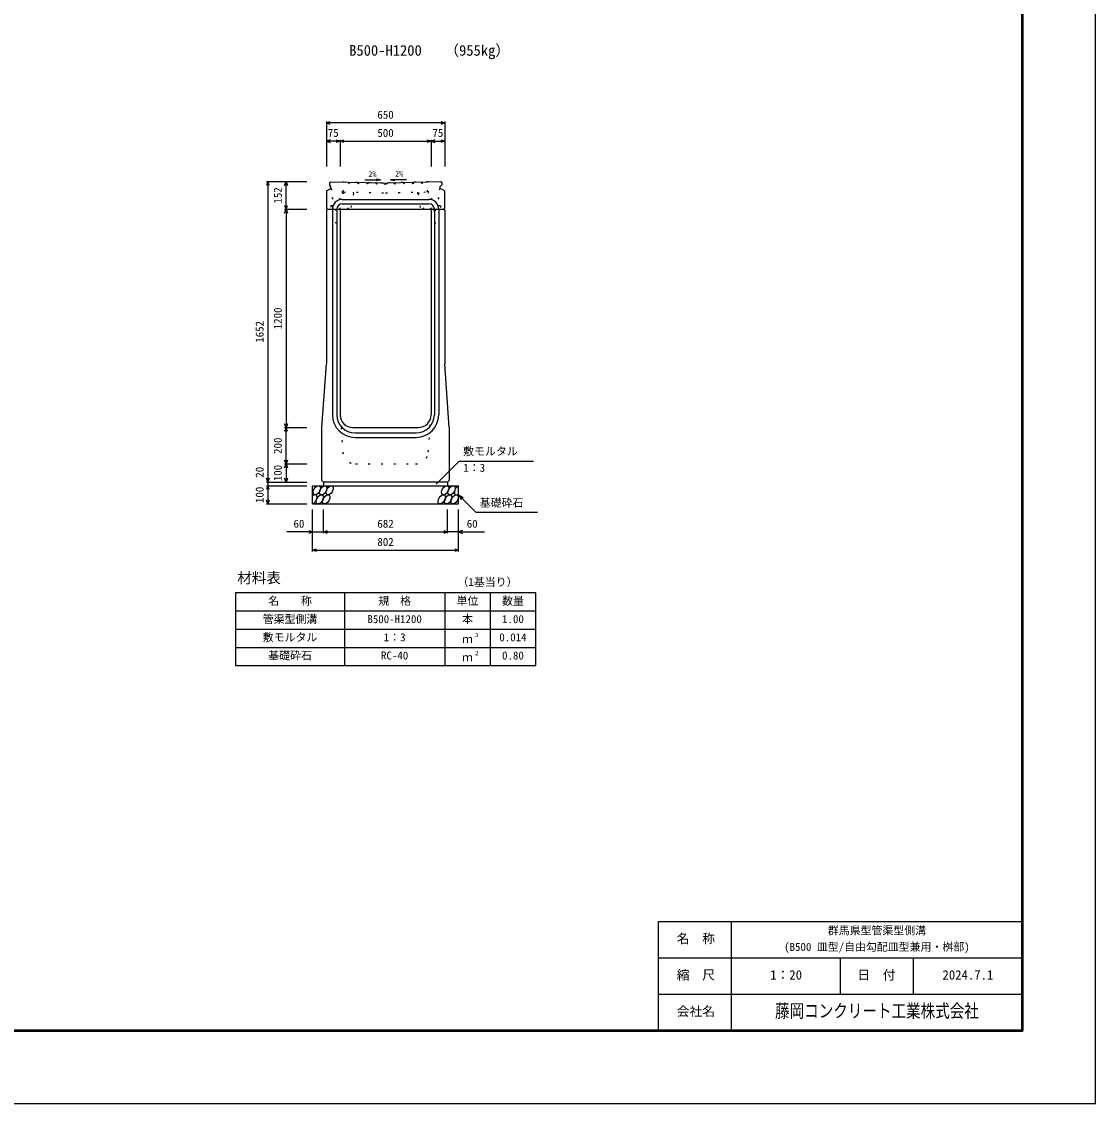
# Model space of a CAD drawing. Units: millimetres, scale not verified. Extents: x -12600 to 12600, y -5940 to 5940.
# Drawn here: x 6700 to 12600, y -5940 to 5 of the extents above; entities that cross this region are included whole.
import ezdxf
from ezdxf.enums import TextEntityAlignment as Align

# ---------------------------------------------------------------- set-up
doc = ezdxf.new("R2010")
doc.units = ezdxf.units.MM
doc.header["$LTSCALE"] = 40
doc.linetypes.add('DOTTED', pattern=[1.75, 0.25, -1.5])
for name, color, linetype, lineweight in [('0-0_DIM', 7, 'Continuous', 25), ('0-1_Defpoints', 5, 'Continuous', 25), ('0-2_HATCH', 6, 'Continuous', 25), ('0-3_HYO', 3, 'Continuous', 25), ('0-4_HYO2', 4, 'Continuous', 25), ('0-5_OUTLINE', 3, 'Continuous', 25), ('0-6_OUTLINE2', 4, 'DOTTED', 25), ('0-7_TXT', 7, 'Continuous', 25), ('0-8_WAKU', 3, 'Continuous', 25), ('0-9_WAKU-LINE', 7, 'Continuous', 25)]:
    doc.layers.add(name, color=color, linetype=linetype, lineweight=lineweight)
doc.layers.add('0-A_WAKU-TXT', color=7, linetype='Continuous')
doc.styles.add('ＭＳ ゴシック', font='')
doc.styles.get('ＭＳ ゴシック').set_extended_font_data('MS Gothic')

msp = doc.modelspace()

# ---------------------------------------------------------------- linework, layer by layer
at = {"layer": '0-0_DIM'}
for p, q in [((8375, -544.04), (8375, -791.54)), ((9025, -551.54), (8375, -551.54)), ((9025, -544.04), (9025, -791.54)), ((8450, -651.54), (8375, -651.54)), ((8450, -644.04), (8450, -791.54)), ((8450, -651.54), (8950, -651.54)), ((8950, -644.04), (8950, -791.54)), ((8950, -651.54), (9025, -651.54)), ((8045.5, -873.54), (8268, -873.54)), ((8053, -873.54), (8053, -2525.54)), ((8153, -1025.54), (8153, -873.54)), ((8145.5, -1025.54), (8268, -1025.54)), ((8153, -1025.54), (8153, -2225.54)), ((8145.5, -2225.54), (8268, -2225.54)), ((8153, -2425.54), (8153, -2225.54)), ((8145.5, -2425.54), (8268, -2425.54)), ((8153, -2425.54), (8153, -2525.54)), ((8978.11, -2536.35), (9104.34, -2410.11)), ((9104.34, -2410.11), (9512.24, -2410.11)), ((8045.5, -2525.54), (8268, -2525.54)), ((8045.5, -2545.54), (8268, -2545.54)), ((8053, -2525.54), (8053, -2545.54)), ((8053, -2545.54), (8053, -2645.54)), ((9101, -2595.54), (9196.76, -2691.29)), ((9101, -2595.54), (9126.98, -2610.54)), ((9101, -2595.54), (9116, -2621.52)), ((8045.5, -2645.54), (8268, -2645.54)), ((8299, -2906.9), (8299, -2675.54)), ((8359, -2806.9), (8359, -2675.54)), ((9041, -2806.9), (9041, -2675.54)), ((9101, -2906.9), (9101, -2675.54)), ((9196.76, -2691.29), (9534.31, -2691.29)), ((8299, -2799.4), (8157.21, -2799.4)), ((8299, -2799.4), (8359, -2799.4)), ((8359, -2799.4), (9041, -2799.4)), ((9101, -2799.4), (9041, -2799.4)), ((9101, -2799.4), (9242.79, -2799.4)), ((8299, -2899.4), (9101, -2899.4))]:
    msp.add_line(p, q, dxfattribs=at)
for points in [[(8396.14, -559.23), (8375, -551.54), (8396.14, -543.84)], [(9003.86, -543.84), (9025, -551.54), (9003.86, -559.23)], [(8396.14, -643.84), (8375, -651.54), (8396.14, -659.23)], [(8428.86, -643.84), (8450, -651.54), (8428.86, -659.23)], [(8471.14, -659.23), (8450, -651.54), (8471.14, -643.84)], [(8928.86, -643.84), (8950, -651.54), (8928.86, -659.23)], [(8971.14, -643.84), (8950, -651.54), (8971.14, -659.23)], [(9003.86, -643.84), (9025, -651.54), (9003.86, -659.23)], [(8060.7, -894.68), (8053, -873.54), (8045.3, -894.68)], [(8145.3, -894.68), (8153, -873.54), (8160.7, -894.68)], [(8145.3, -1004.39), (8153, -1025.54), (8160.7, -1004.39)], [(8145.3, -1046.68), (8153, -1025.54), (8160.7, -1046.68)], [(8160.7, -2204.39), (8153, -2225.54), (8145.3, -2204.39)], [(8160.7, -2246.68), (8153, -2225.54), (8145.3, -2246.68)], [(8160.7, -2404.39), (8153, -2425.54), (8145.3, -2404.39)], [(8145.3, -2446.68), (8153, -2425.54), (8160.7, -2446.68)], [(8060.7, -2504.39), (8053, -2525.54), (8045.3, -2504.39)], [(8060.7, -2566.68), (8053, -2545.54), (8045.3, -2566.68)], [(8160.7, -2504.39), (8153, -2525.54), (8145.3, -2504.39)], [(8060.7, -2624.39), (8053, -2645.54), (8045.3, -2624.39)], [(8277.86, -2791.71), (8299, -2799.4), (8277.86, -2807.1)], [(8380.14, -2807.1), (8359, -2799.4), (8380.14, -2791.71)], [(9019.86, -2791.71), (9041, -2799.4), (9019.86, -2807.1)], [(9122.14, -2791.71), (9101, -2799.4), (9122.14, -2807.1)], [(8320.14, -2907.1), (8299, -2899.4), (8320.14, -2891.71)], [(9079.86, -2891.71), (9101, -2899.4), (9079.86, -2907.1)]]:
    msp.add_lwpolyline(points, dxfattribs=at)
at = {"layer": '0-1_Defpoints'}
msp.add_lwpolyline([(-4200, -5940), (12600, -5940), (12600, 5940), (-4200, 5940)], close=True, dxfattribs=at)
at = {"layer": '0-2_HATCH', "linetype": 'DOTTED'}
for p, q in [((8463.38, -936.82), (8464.6, -875.83)), ((8464.6, -875.83), (8700, -880.54)), ((8469.5, -930.94), (8470.6, -875.95)), ((8935.34, -875.59), (8700, -880.54)), ((8936.62, -936.57), (8935.34, -875.59)), ((8876.64, -937.83), (8876.51, -931.84)), ((8876.64, -937.83), (8936.62, -936.57))]:
    msp.add_line(p, q, dxfattribs=at)
for points in [[(8469.5, -930.94), (8700.03, -935.55), (8930.5, -930.7), (8929.34, -875.71)], [(8900.13, -884.81), (8895.8, -880.66), (8899.96, -876.33)], [(8899.96, -876.33), (8904.28, -880.49), (8900.13, -884.81)], [(8463.38, -936.82), (8523.37, -938.02), (8523.49, -932.02)]]:
    msp.add_lwpolyline(points, dxfattribs=at)
for points in [[(8500.04, -876.54), (8504.2, -880.86), (8499.87, -885.02), (8495.71, -880.69)], [(8550.03, -877.54), (8554.19, -881.86), (8549.86, -886.02), (8545.7, -881.69)], [(8600.02, -878.54), (8604.18, -882.86), (8599.85, -887.02), (8595.69, -882.69)], [(8650.01, -879.54), (8654.17, -883.86), (8649.84, -888.02), (8645.68, -883.69)], [(8700, -880.54), (8704.24, -884.78), (8700, -889.02), (8695.76, -884.78)], [(8749.99, -879.49), (8754.32, -883.64), (8750.16, -887.97), (8745.83, -883.81)], [(8800.15, -886.92), (8795.82, -882.76), (8799.98, -878.43), (8804.3, -882.59)], [(8849.97, -877.38), (8854.3, -881.54), (8850.14, -885.87), (8845.81, -881.71)]]:
    msp.add_lwpolyline(points, close=True, dxfattribs=at)
at = {"layer": '0-2_HATCH'}
for centre in [(8321.89, -2570.54), (8357.37, -2570.54), (8392.84, -2570.54), (9027.05, -2570.54), (9062.52, -2570.54), (8338.77, -2620.54), (8374.25, -2620.54), (9008.45, -2620.54), (9043.93, -2620.54), (9079.41, -2620.54)]:
    msp.add_ellipse(centre, major_axis=(14.54, 23.54), ratio=0.5792, dxfattribs=at)
for centre, start_param, end_param in [((9098, -2570.54), 0.6666252, 4.1103269), ((8303.3, -2620.54), 3.7419964, 7.318141)]:
    msp.add_ellipse(centre, major_axis=(14.54, 23.54), ratio=0.5792, start_param=start_param, end_param=end_param, dxfattribs=at)
at = {"layer": '0-3_HYO'}
for p, q in [((8475, -3133.64), (8475, -3533.64)), ((9025, -3133.64), (9025, -3533.64)), ((9275, -3133.64), (9275, -3533.64)), ((7875, -3233.64), (9525, -3233.64))]:
    msp.add_line(p, q, dxfattribs=at)
msp.add_lwpolyline([(7875, -3533.64), (9525, -3533.64), (9525, -3133.64), (7875, -3133.64)], close=True, dxfattribs=at)
at = {"layer": '0-4_HYO2'}
for p, q in [((7875, -3333.64), (9525, -3333.64)), ((7875, -3433.64), (9525, -3433.64))]:
    msp.add_line(p, q, dxfattribs=at)
at = {"layer": '0-5_OUTLINE'}
for p, q in [((8396.68, -874.47), (8391, -880.04)), ((8391, -880.04), (8391, -891.04)), ((8400, -901.04), (8391, -891.04)), ((8396.68, -874.47), (8688, -880.3)), ((8688, -880.3), (8691, -883.54)), ((8691, -883.54), (8709, -883.54)), ((8709, -883.54), (8712, -880.28)), ((9000, -901.04), (9009, -891.04)), ((9009, -880.04), (9009, -891.04)), ((8375, -924.04), (8400, -911.04)), ((8375, -924.04), (8375, -1019.54)), ((8400, -911.04), (8400, -901.04)), ((9000, -911.04), (9000, -901.04)), ((9025, -924.04), (9000, -911.04)), ((9025, -1019.54), (9025, -924.04)), ((8375, -1019.54), (8381, -1025.54)), ((8375, -1031.54), (8381, -1025.54)), ((8375, -1031.54), (8375, -1875.54)), ((8381, -1025.54), (9019, -1025.54)), ((8450, -1025.54), (8450, -2155.54)), ((8950, -1025.54), (8950, -2155.54)), ((9019, -1025.54), (9025, -1019.54)), ((9019, -1025.54), (9025, -1031.54)), ((9025, -1031.54), (9025, -1875.54)), ((8350, -2225.54), (8375, -1875.54)), ((9050, -2225.54), (9025, -1875.54)), ((8350, -2516.54), (8350, -2225.54)), ((8520, -2225.54), (8880, -2225.54)), ((9050, -2225.54), (9050, -2516.54)), ((8299, -2545.54), (9101, -2545.54)), ((8299, -2645.54), (8299, -2545.54)), ((8350, -2516.54), (8359, -2525.54)), ((9041, -2525.54), (8359, -2525.54)), ((8359, -2525.54), (8359, -2545.54)), ((9041, -2525.54), (9050, -2516.54)), ((9041, -2525.54), (9041, -2545.54)), ((9101, -2645.54), (9101, -2545.54)), ((8299, -2645.54), (9101, -2645.54))]:
    msp.add_line(p, q, dxfattribs=at)
msp.add_lwpolyline([(8712, -880.28), (9003, -874.16), (9009, -880.04)], dxfattribs=at)
for centre, start, end in [((8520, -2155.54), 180, 270), ((8880, -2155.54), 270, 0)]:
    msp.add_arc(centre, 70, start, end, dxfattribs=at)
at = {"layer": '0-6_OUTLINE2'}
for p, q in [((8454.23, -1025.54), (8376.63, -923.19)), ((8398.51, -911.81), (8496.88, -1025.54)), ((8523.36, -937.83), (8508.5, -1025.54)), ((8876.64, -937.83), (8891.5, -1025.54)), ((9001.49, -911.81), (8903.12, -1025.54)), ((8945.77, -1025.54), (9023.37, -923.19)), ((8399, -1005.04), (8411, -1005.04)), ((8399, -1005.04), (8399, -1030.04)), ((8411, -1005.04), (8411, -1030.04)), ((8989, -1005.54), (9001, -1005.54)), ((8989, -1005.54), (8989, -1030.54)), ((9001, -1005.54), (9001, -1030.54)), ((8433, -1030.04), (8376.5, -1030.04)), ((8433, -1030.04), (8433, -1100.04)), ((8967, -1030.54), (9024, -1030.54)), ((8433, -1100.04), (8375, -1100.04)), ((8450, -2155.54), (8465.2, -2360.71)), ((8934.8, -2360.71), (8950, -2155.54)), ((8535.01, -2425.54), (8864.99, -2425.54))]:
    msp.add_line(p, q, dxfattribs=at)
at = {"layer": '0-6_OUTLINE2', "linetype": 'Continuous'}
for p, q in [((8462, -971.54), (8938, -971.54)), ((8462, -995.54), (8938, -995.54)), ((8408, -1025.54), (8408, -2155.54)), ((8432, -1025.54), (8432, -2155.54)), ((8968, -1025.54), (8968, -2155.54)), ((8992, -1025.54), (8992, -2155.54)), ((8532, -2255.54), (8868, -2255.54)), ((8532, -2279.54), (8868, -2279.54))]:
    msp.add_line(p, q, dxfattribs=at)
at = {"layer": '0-6_OUTLINE2'}
msp.add_lwpolyline([(8967, -1030.54), (8967, -1100.54), (9025, -1100.54)], dxfattribs=at)
at = {"layer": '0-6_OUTLINE2', "linetype": 'Continuous'}
for centre, radius, start, end in [((8462, -1025.54), 54, 90, 180), ((8462, -1025.54), 30, 90, 180), ((8938, -1025.54), 54, 0, 90), ((8938, -1025.54), 30, 0, 90), ((8532, -2155.54), 124, 180, 270), ((8532, -2155.54), 100, 180, 270), ((8868, -2155.54), 100, 270, 0), ((8868, -2155.54), 124, 270, 0)]:
    msp.add_arc(centre, radius, start, end, dxfattribs=at)
at = {"layer": '0-6_OUTLINE2'}
for centre, start, end in [((8535.01, -2355.54), 184.23639, 270), ((8864.99, -2355.54), 270, 355.76361)]:
    msp.add_arc(centre, 70, start, end, dxfattribs=at)
at = {"layer": '0-7_TXT'}
for p, q in [((8585.37, -864.11), (8672.78, -864.96)), ((8672.78, -864.96), (8649.11, -868.9)), ((8672.78, -864.96), (8649.19, -860.56)), ((8727.27, -864.79), (8750.95, -868.73))]:
    msp.add_line(p, q, dxfattribs=at)
msp.add_lwpolyline([(8815.15, -863.93), (8727.27, -864.79), (8750.86, -860.39)], dxfattribs=at)
at = {"layer": '0-8_WAKU'}
for p, q in [((10200, -4940), (12200, -4940)), ((10200, -5540), (10200, -4940))]:
    msp.add_line(p, q, dxfattribs=at)
at = {"layer": '0-8_WAKU', "lineweight": 50}
msp.add_lwpolyline([(-3800, -5540), (12200, -5540), (12200, 5540), (-3800, 5540)], close=True, dxfattribs=at)
at = {"layer": '0-9_WAKU-LINE'}
for p, q in [((10600, -5540), (10600, -4940)), ((10200, -5140), (12200, -5140)), ((11200, -5340), (11200, -5140)), ((11600, -5340), (11600, -5140)), ((10200, -5340), (12200, -5340))]:
    msp.add_line(p, q, dxfattribs=at)

# ---------------------------------------------------------------- texts
at = {"layer": '0-0_DIM', "style": 'ＭＳ ゴシック'}
for s, p in [('650', (8655, -541.54)), ('75', (8382.5, -641.54)), ('500', (8655, -641.54)), ('75', (8957.5, -641.54)), ('敷モルタル', (9126.38, -2391.38)), ('1：3', (9127.38, -2482.07)), ('基礎砕石', (9217.32, -2674.12)), ('60', (8194, -2789.4)), ('682', (8655, -2789.4)), ('60', (9146, -2789.4)), ('802', (8655, -2889.4))]:
    msp.add_text(s, height=43.99, dxfattribs=at).set_placement(p, align=Align.BOTTOM_LEFT)
for s, p in [('152', (8143, -994.54)), ('1200', (8143, -1685.54)), ('1652', (8043, -1759.54)), ('200', (8143, -2370.54)), ('100', (8143, -2520.54)), ('20', (8043, -2501.22)), ('100', (8043, -2640.54))]:
    msp.add_text(s, height=43.99, rotation=90, dxfattribs=at).set_placement(p, align=Align.BOTTOM_LEFT)
at = {"layer": '0-7_TXT', "style": 'ＭＳ ゴシック'}
for s, height, p in [('（955kg）', 58.65, (9023.7, -199.56)), ('B500-H1200', 58.65, (8500, -199.56)), ('2%', 32.99, (8605.21, -859.01)), ('2%', 32.99, (8752.05, -857.15)), ('材料表', 58.65, (7885, -3098.64)), ('（1基当り）', 43.99, (9095, -3109.64)), ('名\u3000\u3000称', 43.99, (8055, -3213.64)), ('規\u3000格', 43.99, (8660, -3213.64)), ('単位', 43.99, (9090, -3213.64)), ('数量', 43.99, (9340, -3213.64)), ('管渠型側溝', 43.99, (8025, -3313.64)), ('B500-H1200', 43.99, (8600, -3313.64)), ('本', 43.99, (9120, -3313.64)), ('1.00', 43.99, (9340, -3313.64)), ('敷モルタル', 43.99, (8025, -3413.64)), ('1：3', 43.99, (8690, -3413.64)), ('ｍ', 43.99, (9120, -3423.64)), ('３', 21.99, (9185.54, -3383.27)), ('0.014', 43.99, (9325, -3413.64)), ('基礎砕石', 43.99, (8055, -3513.64)), ('RC-40', 43.99, (8675, -3513.64)), ('ｍ', 43.99, (9120, -3523.64)), ('２', 21.99, (9185.54, -3483.27)), ('0.80', 43.99, (9340, -3513.64))]:
    msp.add_text(s, height=height, dxfattribs=at).set_placement(p, align=Align.BOTTOM_LEFT)
at = {"layer": '0-A_WAKU-TXT', "style": 'ＭＳ ゴシック'}
for s, height, p in [('群馬県型管渠型側溝', 43.99, (11130, -5025)), ('名\u3000称', 51.32, (10299.9, -5075)), ('(B500 皿型/自由勾配皿型兼用・桝部)', 43.99, (10890, -5115)), ('縮\u3000尺', 51.32, (10299.9, -5275)), ('1：20', 51.32, (10813.5, -5275)), ('日\u3000付', 51.32, (11291.89, -5275)), ('2024.7.1', 51.32, (11760, -5275)), ('会社名', 51.32, (10299.9, -5475))]:
    msp.add_text(s, height=height, dxfattribs=at).set_placement(p, align=Align.BOTTOM_LEFT)
at = {"layer": '0-A_WAKU-TXT', "style": 'ＭＳ ゴシック', "width": 0.8}
msp.add_text('藤岡コンクリート工業株式会社', height=73.31, dxfattribs=at).set_placement((10840, -5490), align=Align.BOTTOM_LEFT)

doc.saveas('drawing.dxf')
